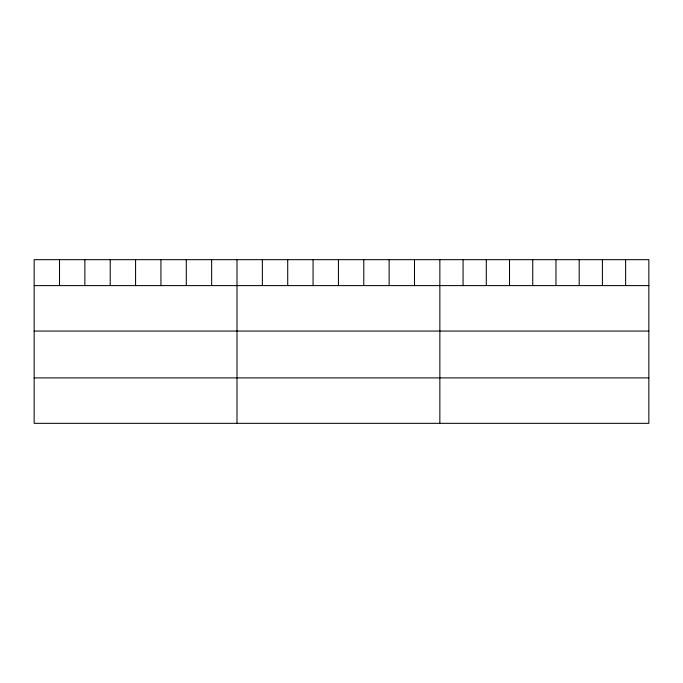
<?xml version="1.0" encoding="UTF-8"?>
<svg xmlns="http://www.w3.org/2000/svg" width="683" height="683" viewBox="0 0 683 683"><rect width="100%" height="100%" fill="white"/><g stroke="black" fill="none" stroke-linecap="round" stroke-linejoin="round"><path stroke-width="1.02" d="M648.85 285.605L648.85 423.332L34.15 423.332L34.15 259.668L648.85 259.668L648.85 285.605L34.15 285.605M34.15 331.059L648.85 331.059M34.15 377.887L648.85 377.887M625.628 259.668L625.628 285.605M602.406 259.668L602.406 285.605M579.184 259.668L579.184 285.605M555.962 259.668L555.962 285.605M532.74 259.668L532.74 285.605M509.518 259.668L509.518 285.605M486.296 259.668L486.296 285.605M463.074 259.668L463.074 285.605M439.852 259.668L439.852 423.332M414.496 259.668L414.496 285.605M389.139 259.668L389.139 285.605M363.783 259.668L363.783 285.605M338.426 259.668L338.426 285.605M313.07 259.668L313.07 285.605M287.714 259.668L287.714 285.605M262.357 259.668L262.357 285.605M237.001 259.668L237.001 423.332M211.645 259.668L211.645 285.605M186.288 259.668L186.288 285.605M160.932 259.668L160.932 285.605M135.576 259.668L135.576 285.605M110.219 259.668L110.219 285.605M84.863 259.668L84.863 285.605M59.506 259.668L59.506 285.605"/></g></svg>
